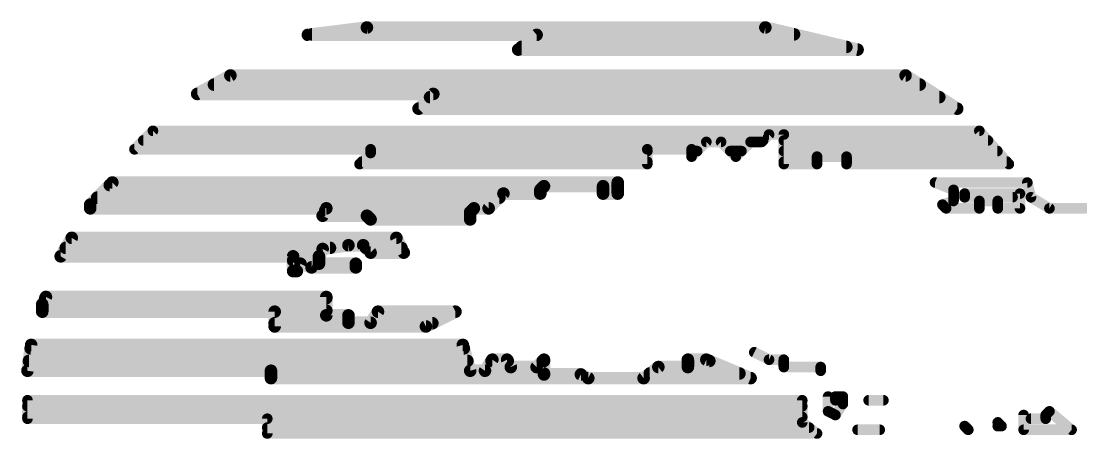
# Model space of a CAD drawing. Extents: x 0 to 104, y 0 to 74.
# Drawn here: x 43.86 to 48.92, y 39.42 to 41.41 of the extents above; entities that cross this region are included whole.
import ezdxf

# ---------------------------------------------------------------- set-up
doc = ezdxf.new("R2010")
doc.units = 0
doc.layers.add('21', color=251, linetype='CONTINUOUS')

msp = doc.modelspace()

# ---------------------------------------------------------------- linework, layer by layer
at = {"layer": '21'}
for points, const_width in [([(45.5077, 41.3829), (45.2256, 41.3476)], 0.06), ([(45.2256, 41.3476), (46.3187, 41.3476)], 0.06), ([(45.2448, 41.35), (47.549, 41.35)], 0.06), ([(47.4119, 41.3829), (45.5077, 41.3829)], 0.06), ([(46.3187, 41.3476), (46.2306, 41.2771)], 0.06), ([(47.8527, 41.2771), (47.4119, 41.3829)], 0.06), ([(46.2306, 41.2771), (47.8527, 41.2771)], 0.06), ([(46.2467, 41.29), (47.799, 41.29)], 0.06), ([(44.8553, 41.1537), (44.6966, 41.0655)], 0.06), ([(48.0819, 41.1537), (44.8553, 41.1537)], 0.06), ([(48.3288, 40.995), (48.0819, 41.1537)], 0.06), ([(44.7767, 41.11), (48.1499, 41.11)], 0.06), ([(44.6966, 41.0655), (45.825, 41.0655)], 0.06), ([(45.825, 41.0655), (45.7545, 40.995)], 0.06), ([(45.8095, 41.05), (48.2432, 41.05)], 0.06), ([(45.7545, 40.995), (48.3288, 40.995)], 0.06), ([(44.485, 40.8892), (44.3969, 40.801)], 0.0508), ([(44.4391, 40.8432), (47.4012, 40.8432)], 0.0508), ([(48.4346, 40.8892), (44.485, 40.8892)], 0.0508), ([(47.3943, 40.8363), (47.4296, 40.8716)], 0.0508), ([(47.4296, 40.8716), (47.5001, 40.8716)], 0.0508), ([(47.5001, 40.8716), (47.5001, 40.7305)], 0.0508), ([(47.5001, 40.8432), (48.4755, 40.8432)], 0.0508), ([(48.5756, 40.7305), (48.4346, 40.8892)], 0.0508), ([(44.3969, 40.801), (45.5253, 40.801)], 0.0508), ([(45.5253, 40.801), (45.5253, 40.7834)], 0.0508), ([(45.5253, 40.7924), (46.8477, 40.7924)], 0.0508), ([(46.8477, 40.7305), (46.8477, 40.801)], 0.0508), ([(46.8477, 40.801), (47.0593, 40.801)], 0.0508), ([(47.0593, 40.7658), (47.1298, 40.8363)], 0.0508), ([(47.0593, 40.801), (47.0593, 40.7658)], 0.0508), ([(47.0593, 40.7924), (47.0859, 40.7924)], 0.0508), ([(47.1298, 40.8363), (47.2003, 40.8363)], 0.0508), ([(47.2003, 40.8363), (47.2709, 40.7658)], 0.0508), ([(47.2443, 40.7924), (47.2975, 40.7924)], 0.0508), ([(47.2709, 40.7658), (47.3414, 40.8363)], 0.0508), ([(47.3414, 40.8363), (47.3943, 40.8363)], 0.0508), ([(47.5001, 40.7924), (48.5206, 40.7924)], 0.0508), ([(45.5253, 40.7834), (45.4724, 40.7305)], 0.0508), ([(45.4835, 40.7416), (46.8477, 40.7416)], 0.0508), ([(47.5001, 40.7416), (47.6588, 40.7416)], 0.0508), ([(47.6588, 40.7305), (47.6588, 40.7658)], 0.0508), ([(47.6588, 40.7658), (47.7998, 40.7658)], 0.0508), ([(47.7998, 40.7658), (47.7998, 40.7305)], 0.0508), ([(47.7998, 40.7416), (48.5657, 40.7416)], 0.0508), ([(45.4724, 40.7305), (46.8477, 40.7305)], 0.0508), ([(47.5001, 40.7305), (47.6588, 40.7305)], 0.0508), ([(47.7998, 40.7305), (48.5756, 40.7305)], 0.0508), ([(44.2911, 40.6423), (44.1853, 40.5365)], 0.06), ([(46.7066, 40.6423), (44.2911, 40.6423)], 0.06), ([(46.7066, 40.5894), (46.7066, 40.6423)], 0.06), ([(48.6638, 40.6423), (48.223, 40.6423)], 0.0508), ([(48.223, 40.6423), (48.3112, 40.6071)], 0.0508), ([(48.6814, 40.5718), (48.6638, 40.6423)], 0.0508), ([(44.2788, 40.63), (46.7066, 40.63)], 0.06), ([(46.0895, 40.5189), (46.1601, 40.5894)], 0.06), ([(46.1601, 40.5894), (46.3364, 40.5894)], 0.06), ([(46.3364, 40.6071), (46.354, 40.6247)], 0.06), ([(46.3364, 40.5894), (46.3364, 40.6071)], 0.06), ([(46.354, 40.6247), (46.6361, 40.6247)], 0.06), ([(46.6361, 40.6247), (46.6361, 40.5894)], 0.06), ([(46.6361, 40.5894), (46.7066, 40.5894)], 0.06), ([(48.3112, 40.6071), (48.3112, 40.5542)], 0.0508), ([(48.6285, 40.5894), (48.3641, 40.5894)], 0.0508), ([(48.3641, 40.5894), (48.3641, 40.5718)], 0.0508), ([(48.6285, 40.5189), (48.6285, 40.5894)], 0.0508), ([(44.1853, 40.5365), (44.1853, 40.5189)], 0.06), ([(44.2188, 40.57), (46.1407, 40.57)], 0.06), ([(48.3112, 40.5542), (48.2583, 40.5365)], 0.0508), ([(48.3641, 40.5718), (48.5933, 40.5718)], 0.0508), ([(48.4346, 40.5189), (48.4346, 40.5542)], 0.0508), ([(48.4346, 40.5542), (48.5227, 40.5542)], 0.0508), ([(48.5227, 40.5542), (48.5227, 40.5189)], 0.0508), ([(48.7696, 40.5189), (48.6814, 40.5718)], 0.0508), ([(44.1853, 40.5189), (45.3137, 40.5189)], 0.06), ([(45.3137, 40.5189), (45.2961, 40.4836)], 0.06), ([(45.2961, 40.4836), (45.5077, 40.4836)], 0.06), ([(45.3093, 40.51), (46.0101, 40.51)], 0.06), ([(45.5077, 40.4836), (45.5253, 40.466)], 0.06), ([(46.0014, 40.5013), (46.019, 40.5189)], 0.06), ([(46.0014, 40.466), (46.0014, 40.5013)], 0.06), ([(46.019, 40.5189), (46.0895, 40.5189)], 0.06), ([(48.2583, 40.5365), (48.2759, 40.5189)], 0.0508), ([(48.2759, 40.5189), (48.4346, 40.5189)], 0.0508), ([(48.5227, 40.5189), (48.6285, 40.5189)], 0.0508), ([(48.9812, 40.5189), (48.7696, 40.5189)], 0.0508), ([(45.5253, 40.466), (46.0014, 40.466)], 0.06), ([(44.0442, 40.2897), (44.0971, 40.3779)], 0.06), ([(44.0684, 40.33), (45.3312, 40.33)], 0.06), ([(44.0971, 40.3779), (45.6487, 40.3779)], 0.06), ([(45.4195, 40.3426), (45.2961, 40.325)], 0.06), ([(45.49, 40.3426), (45.4195, 40.3426)], 0.06), ([(45.5253, 40.3073), (45.49, 40.3426)], 0.06), ([(45.5026, 40.33), (45.6727, 40.33)], 0.06), ([(45.6487, 40.3779), (45.684, 40.3073)], 0.06), ([(45.155, 40.2897), (44.0442, 40.2897)], 0.06), ([(45.155, 40.2192), (45.155, 40.2897)], 0.06), ([(45.2961, 40.325), (45.2785, 40.2897)], 0.06), ([(45.2785, 40.2897), (45.2785, 40.2544)], 0.06), ([(45.684, 40.3073), (45.5253, 40.3073)], 0.06), ([(45.155, 40.27), (45.2785, 40.27)], 0.06), ([(45.1903, 40.2544), (45.1727, 40.2192)], 0.06), ([(45.2432, 40.2368), (45.1903, 40.2544)], 0.06), ([(45.4548, 40.2368), (45.2432, 40.2368)], 0.06), ([(45.2785, 40.2544), (45.4548, 40.2544)], 0.06), ([(45.4548, 40.2544), (45.4548, 40.2368)], 0.06), ([(45.1727, 40.2192), (45.155, 40.2192)], 0.06), ([(43.9737, 40.0957), (43.9561, 40.0605)], 0.06), ([(43.9708, 40.09), (45.3137, 40.09)], 0.06), ([(45.3137, 40.0957), (43.9737, 40.0957)], 0.06), ([(45.3137, 40.0076), (45.3137, 40.0957)], 0.06), ([(43.9561, 40.0605), (43.9561, 40.0252)], 0.06), ([(43.9561, 40.03), (45.3137, 40.03)], 0.06), ([(43.9561, 40.0252), (45.0669, 40.0252)], 0.06), ([(45.0669, 40.0252), (45.0669, 39.9547)], 0.06), ([(45.4195, 40.0076), (45.3137, 40.0076)], 0.06), ([(45.4195, 39.9723), (45.4195, 40.0076)], 0.06), ([(45.5606, 40.0252), (45.5253, 39.9723)], 0.06), ([(45.9308, 40.0252), (45.5606, 40.0252)], 0.06), ([(45.7898, 39.9547), (45.9308, 40.0252)], 0.06), ([(45.0669, 39.97), (45.8204, 39.97)], 0.06), ([(45.0669, 39.9547), (45.7898, 39.9547)], 0.06), ([(45.5253, 39.9723), (45.4195, 39.9723)], 0.06), ([(43.8855, 39.7431), (43.9032, 39.8665)], 0.06), ([(43.9008, 39.85), (45.9708, 39.85)], 0.06), ([(43.9032, 39.8665), (45.9661, 39.8665)], 0.06), ([(45.9661, 39.8665), (46.0014, 39.7431)], 0.06), ([(47.4296, 39.796), (47.359, 39.8313)], 0.0508), ([(43.8922, 39.79), (45.988, 39.79)], 0.06), ([(46.0719, 39.7431), (46.1072, 39.796)], 0.06), ([(46.1032, 39.79), (46.1807, 39.79)], 0.06), ([(46.1072, 39.796), (46.1777, 39.796)], 0.06), ([(46.1777, 39.796), (46.1953, 39.7607)], 0.06), ([(46.3187, 39.7607), (46.354, 39.796)], 0.06), ([(46.348, 39.79), (46.354, 39.79)], 0.06), ([(46.354, 39.796), (46.354, 39.7255)], 0.06), ([(47.0417, 39.7607), (47.0417, 39.796)], 0.06), ([(47.0417, 39.796), (47.1298, 39.796)], 0.06), ([(47.0417, 39.79), (47.1442, 39.79)], 0.06), ([(47.1298, 39.796), (47.3414, 39.7078)], 0.06), ([(47.5001, 39.796), (47.4296, 39.796)], 0.0508), ([(47.5001, 39.7607), (47.5001, 39.796)], 0.0508), ([(45.0492, 39.7431), (43.8855, 39.7431)], 0.06), ([(45.0492, 39.7078), (45.0492, 39.7431)], 0.06), ([(45.0492, 39.73), (46.354, 39.73)], 0.06), ([(46.0014, 39.7431), (46.0719, 39.7431)], 0.06), ([(46.1953, 39.7607), (46.3187, 39.7607)], 0.06), ([(46.354, 39.7255), (46.5303, 39.7255)], 0.06), ([(46.5303, 39.7255), (46.5656, 39.7078)], 0.06), ([(46.8301, 39.7078), (46.9006, 39.7607)], 0.06), ([(46.8597, 39.73), (47.2881, 39.73)], 0.06), ([(46.9006, 39.7607), (47.0417, 39.7607)], 0.06), ([(47.6764, 39.7607), (47.5001, 39.7607)], 0.0508), ([(47.6764, 39.7431), (47.6764, 39.7607)], 0.0508), ([(47.3414, 39.7078), (45.0492, 39.7078)], 0.06), ([(46.5656, 39.7078), (46.8301, 39.7078)], 0.06), ([(43.8855, 39.5139), (43.8855, 39.602)], 0.0508), ([(43.8855, 39.602), (47.5882, 39.602)], 0.0508), ([(47.5882, 39.602), (47.5882, 39.4963)], 0.0508), ([(47.7117, 39.6197), (47.7117, 39.5492)], 0.0508), ([(47.7822, 39.6197), (47.7469, 39.6197)], 0.0508), ([(47.7469, 39.6197), (47.7469, 39.602)], 0.0508), ([(47.7469, 39.5315), (47.7822, 39.5844)], 0.0508), ([(47.7822, 39.5844), (47.7822, 39.6197)], 0.0508), ([(47.9056, 39.602), (47.9762, 39.602)], 0.0508), ([(43.8855, 39.5732), (47.5882, 39.5732)], 0.0508), ([(47.7117, 39.5492), (47.7469, 39.5315)], 0.0508), ([(48.6462, 39.5315), (48.6462, 39.461)], 0.0508), ([(48.7696, 39.5492), (48.752, 39.5315)], 0.0508), ([(48.752, 39.5315), (48.752, 39.5139)], 0.0508), ([(48.8754, 39.461), (48.7696, 39.5492)], 0.0508), ([(43.8855, 39.5224), (47.5882, 39.5224)], 0.0508), ([(45.0316, 39.5139), (43.8855, 39.5139)], 0.0508), ([(45.0316, 39.4434), (45.0316, 39.5139)], 0.0508), ([(47.5882, 39.4963), (47.6588, 39.4434)], 0.0508), ([(48.3641, 39.4786), (48.3817, 39.461)], 0.0508), ([(48.5227, 39.4963), (48.5404, 39.4786)], 0.0508), ([(48.5404, 39.4786), (48.5227, 39.4786)], 0.0508), ([(48.752, 39.5139), (48.6814, 39.5139)], 0.0508), ([(45.0316, 39.4716), (47.6212, 39.4716)], 0.0508), ([(47.6588, 39.4434), (45.0316, 39.4434)], 0.0508), ([(47.8527, 39.461), (47.9585, 39.461)], 0.0508), ([(48.6462, 39.461), (48.8754, 39.461)], 0.0508)]:
    msp.add_lwpolyline(points, dxfattribs=dict(at, const_width=const_width))
for points, const_width in [([(45.2256, 41.3626, 1), (45.2256, 41.3326)], 0.03), ([(45.2237, 41.3625, 1), (45.2275, 41.3327)], 0.03), ([(45.2448, 41.365, 1), (45.2448, 41.335)], 0.03), ([(45.5077, 41.3979, 1), (45.5077, 41.3679)], 0.03), ([(45.5096, 41.368, 1), (45.5058, 41.3978)], 0.03), ([(46.3281, 41.3359, 1), (46.3093, 41.3593)], 0.03), ([(46.3187, 41.3326, 1), (46.3187, 41.3626)], 0.03), ([(47.4154, 41.3975, 1), (47.4084, 41.3683)], 0.03), ([(47.4119, 41.3679, 1), (47.4119, 41.3979)], 0.03), ([(47.549, 41.335, 1), (47.549, 41.365)], 0.03), ([(46.2306, 41.2921, 1), (46.2306, 41.2621)], 0.03), ([(46.2212, 41.2888, 1), (46.24, 41.2654)], 0.03), ([(46.2467, 41.305, 1), (46.2467, 41.275)], 0.03), ([(47.799, 41.275, 1), (47.799, 41.305)], 0.03), ([(47.8492, 41.2625, 1), (47.8562, 41.2917)], 0.03), ([(47.8527, 41.2621, 1), (47.8527, 41.2921)], 0.03), ([(44.8553, 41.1687, 1), (44.8553, 41.1387)], 0.03), ([(44.8626, 41.1406, 1), (44.848, 41.1668)], 0.03), ([(48.09, 41.1663, 1), (48.0738, 41.1411)], 0.03), ([(48.0819, 41.1387, 1), (48.0819, 41.1687)], 0.03), ([(44.7767, 41.125, 1), (44.7767, 41.095)], 0.03), ([(48.1499, 41.095, 1), (48.1499, 41.125)], 0.03), ([(44.6966, 41.0805, 1), (44.6966, 41.0505)], 0.03), ([(44.6893, 41.0786, 1), (44.7039, 41.0524)], 0.03), ([(45.8095, 41.065, 1), (45.8095, 41.035)], 0.03), ([(45.8356, 41.0549, 1), (45.8144, 41.0761)], 0.03), ([(45.825, 41.0505, 1), (45.825, 41.0805)], 0.03), ([(48.2432, 41.035, 1), (48.2432, 41.065)], 0.03), ([(45.7545, 41.01, 1), (45.7545, 40.98)], 0.03), ([(45.7439, 41.0056, 1), (45.7651, 40.9844)], 0.03), ([(48.3207, 40.9824, 1), (48.3369, 41.0076)], 0.03), ([(48.3288, 40.98, 1), (48.3288, 41.01)], 0.03), ([(44.4391, 40.8559, 1), (44.4391, 40.8305)], 0.0254), ([(44.485, 40.9019, 1), (44.485, 40.8765)], 0.0254), ([(44.494, 40.8802, 1), (44.476, 40.8982)], 0.0254), ([(47.4012, 40.8305, 1), (47.4012, 40.8559)], 0.0254), ([(47.4296, 40.8843, 1), (47.4296, 40.8589)], 0.0254), ([(47.4386, 40.8626, 1), (47.4206, 40.8806)], 0.0254), ([(47.5128, 40.8716, 1), (47.4874, 40.8716)], 0.0254), ([(47.5001, 40.8559, 1), (47.5001, 40.8305)], 0.0254), ([(47.5001, 40.8589, 1), (47.5001, 40.8843)], 0.0254), ([(48.4441, 40.8976, 1), (48.4251, 40.8808)], 0.0254), ([(48.4346, 40.8765, 1), (48.4346, 40.9019)], 0.0254), ([(48.4755, 40.8305, 1), (48.4755, 40.8559)], 0.0254), ([(44.3969, 40.8137, 1), (44.3969, 40.7883)], 0.0254), ([(44.3879, 40.81, 1), (44.4059, 40.792)], 0.0254), ([(45.538, 40.801, 1), (45.5126, 40.801)], 0.0254), ([(45.5253, 40.8051, 1), (45.5253, 40.7797)], 0.0254), ([(45.5253, 40.7883, 1), (45.5253, 40.8137)], 0.0254), ([(46.8604, 40.801, 1), (46.835, 40.801)], 0.0254), ([(46.8477, 40.8137, 1), (46.8477, 40.7883)], 0.0254), ([(46.8477, 40.7797, 1), (46.8477, 40.8051)], 0.0254), ([(47.072, 40.801, 1), (47.0466, 40.801)], 0.0254), ([(47.0593, 40.8051, 1), (47.0593, 40.7797)], 0.0254), ([(47.0593, 40.7883, 1), (47.0593, 40.8137)], 0.0254), ([(47.0859, 40.7797, 1), (47.0859, 40.8051)], 0.0254), ([(47.1298, 40.849, 1), (47.1298, 40.8236)], 0.0254), ([(47.1388, 40.8273, 1), (47.1208, 40.8453)], 0.0254), ([(47.2093, 40.8453, 1), (47.1913, 40.8273)], 0.0254), ([(47.2003, 40.8236, 1), (47.2003, 40.849)], 0.0254), ([(47.2443, 40.8051, 1), (47.2443, 40.7797)], 0.0254), ([(47.2975, 40.7797, 1), (47.2975, 40.8051)], 0.0254), ([(47.3414, 40.849, 1), (47.3414, 40.8236)], 0.0254), ([(47.3504, 40.8273, 1), (47.3324, 40.8453)], 0.0254), ([(47.3853, 40.8453, 1), (47.4033, 40.8273)], 0.0254), ([(47.3943, 40.8236, 1), (47.3943, 40.849)], 0.0254), ([(47.5001, 40.8051, 1), (47.5001, 40.7797)], 0.0254), ([(48.5206, 40.7797, 1), (48.5206, 40.8051)], 0.0254), ([(45.4835, 40.7543, 1), (45.4835, 40.7289)], 0.0254), ([(45.5126, 40.7834, 1), (45.538, 40.7834)], 0.0254), ([(45.5343, 40.7744, 1), (45.5163, 40.7924)], 0.0254), ([(46.8477, 40.7289, 1), (46.8477, 40.7543)], 0.0254), ([(47.0503, 40.7748, 1), (47.0683, 40.7568)], 0.0254), ([(47.0466, 40.7658, 1), (47.072, 40.7658)], 0.0254), ([(47.2619, 40.7748, 1), (47.2799, 40.7568)], 0.0254), ([(47.2619, 40.7568, 1), (47.2799, 40.7748)], 0.0254), ([(47.5001, 40.7543, 1), (47.5001, 40.7289)], 0.0254), ([(47.6715, 40.7658, 1), (47.6461, 40.7658)], 0.0254), ([(47.6588, 40.7785, 1), (47.6588, 40.7531)], 0.0254), ([(47.6588, 40.7289, 1), (47.6588, 40.7543)], 0.0254), ([(47.8125, 40.7658, 1), (47.7871, 40.7658)], 0.0254), ([(47.7998, 40.7543, 1), (47.7998, 40.7289)], 0.0254), ([(47.7998, 40.7531, 1), (47.7998, 40.7785)], 0.0254), ([(48.5657, 40.7289, 1), (48.5657, 40.7543)], 0.0254), ([(45.4724, 40.7432, 1), (45.4724, 40.7178)], 0.0254), ([(45.4634, 40.7395, 1), (45.4814, 40.7215)], 0.0254), ([(46.835, 40.7305, 1), (46.8604, 40.7305)], 0.0254), ([(46.8477, 40.7178, 1), (46.8477, 40.7432)], 0.0254), ([(47.5001, 40.7432, 1), (47.5001, 40.7178)], 0.0254), ([(47.4874, 40.7305, 1), (47.5128, 40.7305)], 0.0254), ([(47.6461, 40.7305, 1), (47.6715, 40.7305)], 0.0254), ([(47.6588, 40.7178, 1), (47.6588, 40.7432)], 0.0254), ([(47.7998, 40.7432, 1), (47.7998, 40.7178)], 0.0254), ([(47.7871, 40.7305, 1), (47.8125, 40.7305)], 0.0254), ([(48.5661, 40.7221, 1), (48.5851, 40.7389)], 0.0254), ([(48.5756, 40.7178, 1), (48.5756, 40.7432)], 0.0254), ([(44.2911, 40.6573, 1), (44.2911, 40.6273)], 0.03), ([(44.3017, 40.6317, 1), (44.2805, 40.6529)], 0.03), ([(46.7216, 40.6423, 1), (46.6916, 40.6423)], 0.03), ([(46.7066, 40.6273, 1), (46.7066, 40.6573)], 0.03), ([(48.223, 40.655, 1), (48.223, 40.6296)], 0.0254), ([(48.2277, 40.6541, 1), (48.2183, 40.6305)], 0.0254), ([(48.6761, 40.6454, 1), (48.6515, 40.6392)], 0.0254), ([(48.6638, 40.6296, 1), (48.6638, 40.655)], 0.0254), ([(44.2788, 40.645, 1), (44.2788, 40.615)], 0.03), ([(46.1601, 40.6044, 1), (46.1601, 40.5744)], 0.03), ([(46.1707, 40.5788, 1), (46.1495, 40.6)], 0.03), ([(46.3514, 40.6071, 1), (46.3214, 40.6071)], 0.03), ([(46.3258, 40.6177, 1), (46.347, 40.5965)], 0.03), ([(46.3364, 40.5744, 1), (46.3364, 40.6044)], 0.03), ([(46.354, 40.6397, 1), (46.354, 40.6097)], 0.03), ([(46.3646, 40.6141, 1), (46.3434, 40.6353)], 0.03), ([(46.6511, 40.6247, 1), (46.6211, 40.6247)], 0.03), ([(46.6361, 40.6044, 1), (46.6361, 40.5744)], 0.03), ([(46.6361, 40.6097, 1), (46.6361, 40.6397)], 0.03), ([(46.7066, 40.615, 1), (46.7066, 40.645)], 0.03), ([(46.7066, 40.5744, 1), (46.7066, 40.6044)], 0.03), ([(48.3239, 40.6071, 1), (48.2985, 40.6071)], 0.0254), ([(48.3065, 40.5953, 1), (48.3159, 40.6189)], 0.0254), ([(48.3641, 40.6021, 1), (48.3641, 40.5767)], 0.0254), ([(48.3768, 40.5894, 1), (48.3514, 40.5894)], 0.0254), ([(48.6412, 40.5894, 1), (48.6158, 40.5894)], 0.0254), ([(48.6285, 40.5767, 1), (48.6285, 40.6021)], 0.0254), ([(44.2003, 40.5365, 1), (44.1703, 40.5365)], 0.03), ([(44.2188, 40.585, 1), (44.2188, 40.555)], 0.03), ([(46.1407, 40.555, 1), (46.1407, 40.585)], 0.03), ([(46.3214, 40.5894, 1), (46.3514, 40.5894)], 0.03), ([(46.6211, 40.5894, 1), (46.6511, 40.5894)], 0.03), ([(46.6916, 40.5894, 1), (46.7216, 40.5894)], 0.03), ([(48.2985, 40.5542, 1), (48.3239, 40.5542)], 0.0254), ([(48.3152, 40.5422, 1), (48.3072, 40.5662)], 0.0254), ([(48.3641, 40.5845, 1), (48.3641, 40.5591)], 0.0254), ([(48.3514, 40.5718, 1), (48.3768, 40.5718)], 0.0254), ([(48.4473, 40.5542, 1), (48.4219, 40.5542)], 0.0254), ([(48.4346, 40.5669, 1), (48.4346, 40.5415)], 0.0254), ([(48.5354, 40.5542, 1), (48.51, 40.5542)], 0.0254), ([(48.5227, 40.5415, 1), (48.5227, 40.5669)], 0.0254), ([(48.5933, 40.5591, 1), (48.5933, 40.5845)], 0.0254), ([(48.6879, 40.5827, 1), (48.6749, 40.5609)], 0.0254), ([(48.6691, 40.5687, 1), (48.6937, 40.5749)], 0.0254), ([(44.1747, 40.5471, 1), (44.1959, 40.5259)], 0.03), ([(44.1853, 40.5339, 1), (44.1853, 40.5039)], 0.03), ([(44.1703, 40.5189, 1), (44.2003, 40.5189)], 0.03), ([(45.2961, 40.4986, 1), (45.2961, 40.4686)], 0.03), ([(45.3093, 40.525, 1), (45.3093, 40.495)], 0.03), ([(45.3271, 40.5122, 1), (45.3003, 40.5256)], 0.03), ([(45.3137, 40.5039, 1), (45.3137, 40.5339)], 0.03), ([(45.5183, 40.4942, 1), (45.4971, 40.473)], 0.03), ([(45.5077, 40.4686, 1), (45.5077, 40.4986)], 0.03), ([(46.0164, 40.5013, 1), (45.9864, 40.5013)], 0.03), ([(45.9908, 40.5119, 1), (46.012, 40.4907)], 0.03), ([(46.019, 40.5339, 1), (46.019, 40.5039)], 0.03), ([(46.0296, 40.5083, 1), (46.0084, 40.5295)], 0.03), ([(46.0101, 40.495, 1), (46.0101, 40.525)], 0.03), ([(46.0789, 40.5295, 1), (46.1001, 40.5083)], 0.03), ([(46.0895, 40.5039, 1), (46.0895, 40.5339)], 0.03), ([(48.2673, 40.5455, 1), (48.2493, 40.5275)], 0.0254), ([(48.2543, 40.5485, 1), (48.2623, 40.5245)], 0.0254), ([(48.2759, 40.5316, 1), (48.2759, 40.5062)], 0.0254), ([(48.2669, 40.5099, 1), (48.2849, 40.5279)], 0.0254), ([(48.4219, 40.5189, 1), (48.4473, 40.5189)], 0.0254), ([(48.4346, 40.5062, 1), (48.4346, 40.5316)], 0.0254), ([(48.5227, 40.5316, 1), (48.5227, 40.5062)], 0.0254), ([(48.51, 40.5189, 1), (48.5354, 40.5189)], 0.0254), ([(48.6158, 40.5189, 1), (48.6412, 40.5189)], 0.0254), ([(48.6285, 40.5062, 1), (48.6285, 40.5316)], 0.0254), ([(48.7696, 40.5316, 1), (48.7696, 40.5062)], 0.0254), ([(48.7631, 40.508, 1), (48.7761, 40.5298)], 0.0254), ([(45.2827, 40.4903, 1), (45.3095, 40.4769)], 0.03), ([(45.5253, 40.481, 1), (45.5253, 40.451)], 0.03), ([(45.5147, 40.4554, 1), (45.5359, 40.4766)], 0.03), ([(45.9864, 40.466, 1), (46.0164, 40.466)], 0.03), ([(46.0014, 40.451, 1), (46.0014, 40.481)], 0.03), ([(44.0684, 40.345, 1), (44.0684, 40.315)], 0.03), ([(44.0971, 40.3929, 1), (44.0971, 40.3629)], 0.03), ([(44.11, 40.3702, 1), (44.0842, 40.3856)], 0.03), ([(45.3312, 40.315, 1), (45.3312, 40.345)], 0.03), ([(45.4195, 40.3576, 1), (45.4195, 40.3276)], 0.03), ([(45.4216, 40.3278, 1), (45.4174, 40.3574)], 0.03), ([(45.5006, 40.3532, 1), (45.4794, 40.332)], 0.03), ([(45.5026, 40.345, 1), (45.5026, 40.315)], 0.03), ([(45.49, 40.3276, 1), (45.49, 40.3576)], 0.03), ([(45.6621, 40.3846, 1), (45.6353, 40.3712)], 0.03), ([(45.6487, 40.3629, 1), (45.6487, 40.3929)], 0.03), ([(45.6727, 40.315, 1), (45.6727, 40.345)], 0.03), ([(44.0442, 40.3047, 1), (44.0442, 40.2747)], 0.03), ([(44.0313, 40.2974, 1), (44.0571, 40.282)], 0.03), ([(45.17, 40.2897, 1), (45.14, 40.2897)], 0.03), ([(45.155, 40.2747, 1), (45.155, 40.3047)], 0.03), ([(45.2935, 40.2897, 1), (45.2635, 40.2897)], 0.03), ([(45.2651, 40.2964, 1), (45.2919, 40.283)], 0.03), ([(45.294, 40.3398, 1), (45.2982, 40.3102)], 0.03), ([(45.3095, 40.3183, 1), (45.2827, 40.3317)], 0.03), ([(45.5253, 40.3223, 1), (45.5253, 40.2923)], 0.03), ([(45.5147, 40.2967, 1), (45.5359, 40.3179)], 0.03), ([(45.6706, 40.3006, 1), (45.6974, 40.314)], 0.03), ([(45.684, 40.2923, 1), (45.684, 40.3223)], 0.03), ([(45.155, 40.285, 1), (45.155, 40.255)], 0.03), ([(45.195, 40.2686, 1), (45.1856, 40.2402)], 0.03), ([(45.2037, 40.2477, 1), (45.1769, 40.2611)], 0.03), ([(45.2432, 40.2518, 1), (45.2432, 40.2218)], 0.03), ([(45.2385, 40.2226, 1), (45.2479, 40.251)], 0.03), ([(45.2785, 40.2694, 1), (45.2785, 40.2394)], 0.03), ([(45.2635, 40.2544, 1), (45.2935, 40.2544)], 0.03), ([(45.2785, 40.255, 1), (45.2785, 40.285)], 0.03), ([(45.4698, 40.2544, 1), (45.4398, 40.2544)], 0.03), ([(45.4548, 40.2394, 1), (45.4548, 40.2694)], 0.03), ([(45.4548, 40.2218, 1), (45.4548, 40.2518)], 0.03), ([(45.155, 40.2342, 1), (45.155, 40.2042)], 0.03), ([(45.14, 40.2192, 1), (45.17, 40.2192)], 0.03), ([(45.1593, 40.2259, 1), (45.1861, 40.2125)], 0.03), ([(45.1727, 40.2042, 1), (45.1727, 40.2342)], 0.03), ([(45.4398, 40.2368, 1), (45.4698, 40.2368)], 0.03), ([(43.9708, 40.105, 1), (43.9708, 40.075)], 0.03), ([(43.9737, 40.1107, 1), (43.9737, 40.0807)], 0.03), ([(43.9871, 40.089, 1), (43.9603, 40.1024)], 0.03), ([(45.3287, 40.0957, 1), (45.2987, 40.0957)], 0.03), ([(45.3137, 40.0807, 1), (45.3137, 40.1107)], 0.03), ([(45.3137, 40.075, 1), (45.3137, 40.105)], 0.03), ([(43.9711, 40.0605, 1), (43.9411, 40.0605)], 0.03), ([(43.9427, 40.0672, 1), (43.9695, 40.0538)], 0.03), ([(43.9561, 40.045, 1), (43.9561, 40.015)], 0.03), ([(45.3137, 40.015, 1), (45.3137, 40.045)], 0.03), ([(43.9561, 40.0402, 1), (43.9561, 40.0102)], 0.03), ([(43.9411, 40.0252, 1), (43.9711, 40.0252)], 0.03), ([(45.0819, 40.0252, 1), (45.0519, 40.0252)], 0.03), ([(45.0669, 40.0102, 1), (45.0669, 40.0402)], 0.03), ([(45.3137, 40.0226, 1), (45.3137, 39.9926)], 0.03), ([(45.2987, 40.0076, 1), (45.3287, 40.0076)], 0.03), ([(45.4345, 40.0076, 1), (45.4045, 40.0076)], 0.03), ([(45.4195, 39.9926, 1), (45.4195, 40.0226)], 0.03), ([(45.5606, 40.0402, 1), (45.5606, 40.0102)], 0.03), ([(45.5731, 40.0169, 1), (45.5481, 40.0335)], 0.03), ([(45.9375, 40.0118, 1), (45.9241, 40.0386)], 0.03), ([(45.9308, 40.0102, 1), (45.9308, 40.0402)], 0.03), ([(45.0669, 39.985, 1), (45.0669, 39.955)], 0.03), ([(45.0669, 39.9697, 1), (45.0669, 39.9397)], 0.03), ([(45.0519, 39.9547, 1), (45.0819, 39.9547)], 0.03), ([(45.4195, 39.9873, 1), (45.4195, 39.9573)], 0.03), ([(45.4045, 39.9723, 1), (45.4345, 39.9723)], 0.03), ([(45.5128, 39.9806, 1), (45.5378, 39.964)], 0.03), ([(45.5253, 39.9573, 1), (45.5253, 39.9873)], 0.03), ([(45.7831, 39.9681, 1), (45.7965, 39.9413)], 0.03), ([(45.7898, 39.9397, 1), (45.7898, 39.9697)], 0.03), ([(45.8204, 39.955, 1), (45.8204, 39.985)], 0.03), ([(43.9008, 39.865, 1), (43.9008, 39.835)], 0.03), ([(43.9032, 39.8815, 1), (43.9032, 39.8515)], 0.03), ([(43.918, 39.8644, 1), (43.8884, 39.8686)], 0.03), ([(45.9805, 39.8706, 1), (45.9517, 39.8624)], 0.03), ([(45.9661, 39.8515, 1), (45.9661, 39.8815)], 0.03), ([(45.9708, 39.835, 1), (45.9708, 39.865)], 0.03), ([(47.3647, 39.8427, 1), (47.3533, 39.8199)], 0.0254), ([(43.8922, 39.805, 1), (43.8922, 39.775)], 0.03), ([(45.988, 39.775, 1), (45.988, 39.805)], 0.03), ([(46.1032, 39.805, 1), (46.1032, 39.775)], 0.03), ([(46.1072, 39.811, 1), (46.1072, 39.781)], 0.03), ([(46.1197, 39.7877, 1), (46.0947, 39.8043)], 0.03), ([(46.1911, 39.8027, 1), (46.1643, 39.7893)], 0.03), ([(46.1777, 39.781, 1), (46.1777, 39.811)], 0.03), ([(46.1807, 39.775, 1), (46.1807, 39.805)], 0.03), ([(46.348, 39.805, 1), (46.348, 39.775)], 0.03), ([(46.369, 39.796, 1), (46.339, 39.796)], 0.03), ([(46.3646, 39.7854, 1), (46.3434, 39.8066)], 0.03), ([(46.354, 39.775, 1), (46.354, 39.805)], 0.03), ([(47.0567, 39.796, 1), (47.0267, 39.796)], 0.03), ([(47.0417, 39.811, 1), (47.0417, 39.781)], 0.03), ([(47.0417, 39.805, 1), (47.0417, 39.775)], 0.03), ([(47.1356, 39.8098, 1), (47.124, 39.7822)], 0.03), ([(47.1298, 39.781, 1), (47.1298, 39.811)], 0.03), ([(47.1442, 39.775, 1), (47.1442, 39.805)], 0.03), ([(47.4296, 39.8087, 1), (47.4296, 39.7833)], 0.0254), ([(47.4239, 39.7846, 1), (47.4353, 39.8074)], 0.0254), ([(47.5128, 39.796, 1), (47.4874, 39.796)], 0.0254), ([(47.5001, 39.7833, 1), (47.5001, 39.8087)], 0.0254), ([(43.8855, 39.7581, 1), (43.8855, 39.7281)], 0.03), ([(43.8707, 39.7452, 1), (43.9003, 39.741)], 0.03), ([(45.0642, 39.7431, 1), (45.0342, 39.7431)], 0.03), ([(45.0492, 39.745, 1), (45.0492, 39.715)], 0.03), ([(45.0492, 39.7281, 1), (45.0492, 39.7581)], 0.03), ([(46.0014, 39.7581, 1), (46.0014, 39.7281)], 0.03), ([(45.987, 39.739, 1), (46.0158, 39.7472)], 0.03), ([(46.0594, 39.7514, 1), (46.0844, 39.7348)], 0.03), ([(46.0719, 39.7281, 1), (46.0719, 39.7581)], 0.03), ([(46.1953, 39.7757, 1), (46.1953, 39.7457)], 0.03), ([(46.1819, 39.754, 1), (46.2087, 39.7674)], 0.03), ([(46.3081, 39.7713, 1), (46.3293, 39.7501)], 0.03), ([(46.3187, 39.7457, 1), (46.3187, 39.7757)], 0.03), ([(46.354, 39.7405, 1), (46.354, 39.7105)], 0.03), ([(46.354, 39.715, 1), (46.354, 39.745)], 0.03), ([(46.537, 39.7389, 1), (46.5236, 39.7121)], 0.03), ([(46.5303, 39.7105, 1), (46.5303, 39.7405)], 0.03), ([(46.8597, 39.745, 1), (46.8597, 39.715)], 0.03), ([(46.9006, 39.7757, 1), (46.9006, 39.7457)], 0.03), ([(46.9096, 39.7487, 1), (46.8916, 39.7727)], 0.03), ([(47.0267, 39.7607, 1), (47.0567, 39.7607)], 0.03), ([(47.0417, 39.7457, 1), (47.0417, 39.7757)], 0.03), ([(47.2881, 39.715, 1), (47.2881, 39.745)], 0.03), ([(47.5001, 39.7734, 1), (47.5001, 39.748)], 0.0254), ([(47.4874, 39.7607, 1), (47.5128, 39.7607)], 0.0254), ([(47.6891, 39.7607, 1), (47.6637, 39.7607)], 0.0254), ([(47.6637, 39.7431, 1), (47.6891, 39.7431)], 0.0254), ([(47.6764, 39.748, 1), (47.6764, 39.7734)], 0.0254), ([(45.0492, 39.7228, 1), (45.0492, 39.6928)], 0.03), ([(45.0342, 39.7078, 1), (45.0642, 39.7078)], 0.03), ([(46.339, 39.7255, 1), (46.369, 39.7255)], 0.03), ([(46.5656, 39.7228, 1), (46.5656, 39.6928)], 0.03), ([(46.5589, 39.6944, 1), (46.5723, 39.7212)], 0.03), ([(46.8211, 39.7198, 1), (46.8391, 39.6958)], 0.03), ([(46.8301, 39.6928, 1), (46.8301, 39.7228)], 0.03), ([(47.3356, 39.694, 1), (47.3472, 39.7216)], 0.03), ([(47.3414, 39.6928, 1), (47.3414, 39.7228)], 0.03), ([(43.8982, 39.602, 1), (43.8728, 39.602)], 0.0254), ([(43.8855, 39.6147, 1), (43.8855, 39.5893)], 0.0254), ([(47.6009, 39.602, 1), (47.5755, 39.602)], 0.0254), ([(47.5882, 39.5893, 1), (47.5882, 39.6147)], 0.0254), ([(47.7244, 39.6197, 1), (47.699, 39.6197)], 0.0254), ([(47.7469, 39.6324, 1), (47.7469, 39.607)], 0.0254), ([(47.7596, 39.6197, 1), (47.7342, 39.6197)], 0.0254), ([(47.7342, 39.602, 1), (47.7596, 39.602)], 0.0254), ([(47.7949, 39.6197, 1), (47.7695, 39.6197)], 0.0254), ([(47.7928, 39.5774, 1), (47.7716, 39.5914)], 0.0254), ([(47.7822, 39.607, 1), (47.7822, 39.6324)], 0.0254), ([(47.9056, 39.6147, 1), (47.9056, 39.5893)], 0.0254), ([(47.9762, 39.5893, 1), (47.9762, 39.6147)], 0.0254), ([(43.8855, 39.5859, 1), (43.8855, 39.5605)], 0.0254), ([(47.5882, 39.5605, 1), (47.5882, 39.5859)], 0.0254), ([(47.7174, 39.5605, 1), (47.706, 39.5379)], 0.0254), ([(47.699, 39.5492, 1), (47.7244, 39.5492)], 0.0254), ([(47.7363, 39.5385, 1), (47.7575, 39.5245)], 0.0254), ([(47.7412, 39.5202, 1), (47.7526, 39.5428)], 0.0254), ([(47.7695, 39.5844, 1), (47.7949, 39.5844)], 0.0254), ([(48.6589, 39.5315, 1), (48.6335, 39.5315)], 0.0254), ([(48.7647, 39.5315, 1), (48.7393, 39.5315)], 0.0254), ([(48.743, 39.5405, 1), (48.761, 39.5225)], 0.0254), ([(48.7777, 39.559, 1), (48.7615, 39.5394)], 0.0254), ([(48.7786, 39.5402, 1), (48.7606, 39.5582)], 0.0254), ([(43.8855, 39.5351, 1), (43.8855, 39.5097)], 0.0254), ([(43.8855, 39.5266, 1), (43.8855, 39.5012)], 0.0254), ([(43.8728, 39.5139, 1), (43.8982, 39.5139)], 0.0254), ([(45.0443, 39.5139, 1), (45.0189, 39.5139)], 0.0254), ([(45.0316, 39.5012, 1), (45.0316, 39.5266)], 0.0254), ([(47.5958, 39.5065, 1), (47.5806, 39.4861)], 0.0254), ([(47.5755, 39.4963, 1), (47.6009, 39.4963)], 0.0254), ([(47.5882, 39.5097, 1), (47.5882, 39.5351)], 0.0254), ([(48.3731, 39.4876, 1), (48.3551, 39.4696)], 0.0254), ([(48.5317, 39.5053, 1), (48.5137, 39.4873)], 0.0254), ([(48.5227, 39.4913, 1), (48.5227, 39.4659)], 0.0254), ([(48.5314, 39.4696, 1), (48.5494, 39.4876)], 0.0254), ([(48.5404, 39.4659, 1), (48.5404, 39.4913)], 0.0254), ([(48.6814, 39.5266, 1), (48.6814, 39.5012)], 0.0254), ([(48.7393, 39.5139, 1), (48.7647, 39.5139)], 0.0254), ([(48.752, 39.5012, 1), (48.752, 39.5266)], 0.0254), ([(45.0316, 39.4843, 1), (45.0316, 39.4589)], 0.0254), ([(45.0316, 39.4561, 1), (45.0316, 39.4307)], 0.0254), ([(45.0189, 39.4434, 1), (45.0443, 39.4434)], 0.0254), ([(47.6212, 39.4589, 1), (47.6212, 39.4843)], 0.0254), ([(47.6512, 39.4332, 1), (47.6664, 39.4536)], 0.0254), ([(47.6588, 39.4307, 1), (47.6588, 39.4561)], 0.0254), ([(47.8527, 39.4737, 1), (47.8527, 39.4483)], 0.0254), ([(47.9585, 39.4483, 1), (47.9585, 39.4737)], 0.0254), ([(48.3727, 39.452, 1), (48.3907, 39.47)], 0.0254), ([(48.6462, 39.4737, 1), (48.6462, 39.4483)], 0.0254), ([(48.6335, 39.461, 1), (48.6589, 39.461)], 0.0254), ([(48.8673, 39.4512, 1), (48.8835, 39.4708)], 0.0254), ([(48.8754, 39.4483, 1), (48.8754, 39.4737)], 0.0254)]:
    msp.add_lwpolyline(points, format="xyb", dxfattribs=dict(at, const_width=const_width))

doc.saveas('drawing.dxf')
